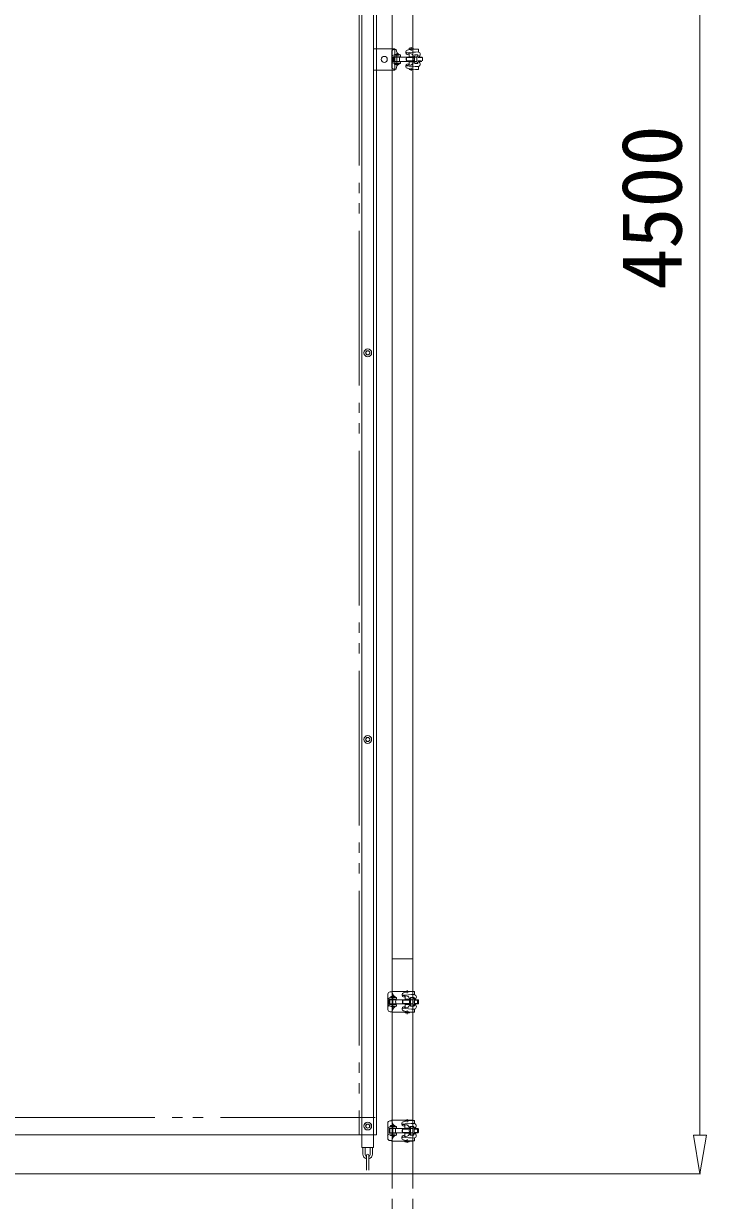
# Model space of a CAD drawing. Units: millimetres, scale not verified. Extents: x -9305 to 9305, y -6415 to 6415.
# Drawn here: x -1012 to 577, y -3585 to -846 of the extents above; entities that cross this region are included whole.
import ezdxf
from ezdxf.enums import TextEntityAlignment as Align

# ---------------------------------------------------------------- set-up
doc = ezdxf.new("R2010")
doc.units = ezdxf.units.MM
doc.header["$LTSCALE"] = 40
doc.linetypes.add('DASHED1', pattern=[1.8, 1.2, -0.6])
doc.linetypes.add('DOUBLE_CHAIN2', pattern=[12.8, 9, -1, 0.6, -0.6, 0.6, -1])
for name, color, linetype, lineweight in [('0-0_0', 7, 'Continuous', 9), ('0-3_CLGS-72', 7, 'Continuous', 9), ('0-9_寸法', 134, 'Continuous', 9)]:
    doc.layers.add(name, color=color, linetype=linetype, lineweight=lineweight)
doc.styles.add('ＭＳ ゴシック', font='')
doc.styles.get('ＭＳ ゴシック').set_extended_font_data('MS Gothic')

msp = doc.modelspace()

# ---------------------------------------------------------------- linework, layer by layer
at = {"layer": '0-0_0'}
for p, q in [((561.85, 885.53), (561.85, -3432.9)), ((-104.02, -3522.9), (562.85, -3522.9))]:
    msp.add_line(p, q, dxfattribs=at)
at = {"layer": '0-0_0', "color": 134}
for p, q in [((546.85, -3432.9), (561.85, -3522.9)), ((546.85, -3432.9), (576.85, -3432.9)), ((561.85, -3522.9), (576.85, -3432.9))]:
    msp.add_line(p, q, dxfattribs=at)
at = {"layer": '0-3_CLGS-72'}
for p, q in [((-154.62, -3522.9), (-154.62, 900.23)), ((-106.02, 899.34), (-106.02, -3522.9)), ((-224.92, 761.79), (-224.92, -3462.17)), ((-197.72, 761.79), (-197.72, -3462.17)), ((-191, 207.83), (-191, -3432.17)), ((-110.1, -900.31), (-110.1, -908.81)), ((-147.72, -904.17), (-197.72, -904.17)), ((-155.1, -946.81), (-155.1, -910.81)), ((-151.9, -923.8), (-151.9, -933.81)), ((-151.11, -919.61), (-135.1, -918.81)), ((-150.95, -922.8), (-134.94, -922)), ((-150.4, -923.8), (-150.4, -933.81)), ((-104.57, -923.8), (-150.4, -923.8)), ((-150.1, -905.81), (-145.1, -905.81)), ((-147.72, -904.17), (-147.72, -954.17)), ((-146.6, -918.98), (-146.6, -919.38)), ((-146.6, -922.58), (-146.6, -923.81)), ((-143.6, -914.98), (-143.6, -944.13)), ((-140.6, -918.98), (-140.6, -919.08)), ((-140.6, -922.28), (-140.6, -923.81)), ((-135.1, -918.81), (-134.94, -922)), ((-122.3, -911.81), (-122.3, -913.5)), ((-120.33, -923.8), (-121.12, -924.81)), ((-121.12, -924.81), (-104.74, -924.81)), ((-116.76, -914.78), (-120.64, -914.1)), ((-115.1, -918.12), (-118.99, -917.44)), ((-110.22, -915.93), (-116.76, -914.78)), ((-115.1, -916.75), (-115.1, -922.81)), ((-115.1, -922.81), (-105.25, -922.81)), ((-105.25, -922.81), (-105.26, -921.81)), ((-105.1, -904.06), (-105.1, -905.3)), ((-103.53, -923.84), (-97.4, -923.82)), ((-102.02, -918.82), (-94.68, -918.82)), ((-94.67, -918.8), (-93.46, -920.53)), ((-94.19, -924.81), (-85.99, -924.81)), ((-93.4, -923.81), (-85.03, -923.81)), ((-93.3, -905.06), (-93.3, -911.66)), ((-85.03, -923.81), (-84.06, -925.15)), ((-84.06, -932.46), (-84.06, -925.15)), ((-147.72, -954.17), (-197.72, -954.17)), ((-135.1, -938.81), (-151.11, -938)), ((-134.94, -935.61), (-150.95, -934.81)), ((-104.64, -933.81), (-150.4, -933.81)), ((-145.1, -951.81), (-150.1, -951.81)), ((-146.6, -933.81), (-146.6, -935.03)), ((-146.6, -938.63), (-146.6, -938.23)), ((-140.6, -933.81), (-140.6, -935.33)), ((-134.94, -935.61), (-135.1, -938.81)), ((-122.3, -945.81), (-122.3, -944.12)), ((-121.17, -932.81), (-104.79, -932.81)), ((-120.33, -933.8), (-121.12, -932.8)), ((-116.76, -942.83), (-120.64, -943.52)), ((-115.1, -939.5), (-118.99, -940.18)), ((-110.22, -941.68), (-116.76, -942.83)), ((-115.1, -940.86), (-115.1, -934.81)), ((-115.1, -934.81), (-105.25, -934.81)), ((-110.1, -948.69), (-110.1, -955.81)), ((-105.25, -934.81), (-105.26, -935.8)), ((-103.48, -933.81), (-97.4, -933.82)), ((-94.67, -938.8), (-102.02, -938.82)), ((-94.67, -938.8), (-93.46, -937.09)), ((-94.19, -932.81), (-85.99, -932.81)), ((-93.4, -933.81), (-85.03, -933.81)), ((-93.3, -952.56), (-93.3, -945.96)), ((-164.13, -3104.9), (-164.13, -3140.9)), ((-163.76, -3115.52), (-163.76, -3133.52)), ((-160.93, -3127.9), (-160.93, -3117.9)), ((-144.13, -3112.9), (-160.14, -3113.7)), ((-143.97, -3116.1), (-159.98, -3116.9)), ((-159.43, -3127.9), (-159.43, -3117.9)), ((-113.66, -3117.9), (-159.43, -3117.9)), ((-154.13, -3099.9), (-159.13, -3099.9)), ((-155.63, -3113.08), (-155.63, -3113.48)), ((-155.63, -3117.9), (-155.63, -3116.68)), ((-152.63, -3136.72), (-152.63, -3107.58)), ((-149.63, -3117.9), (-149.63, -3116.38)), ((-143.97, -3116.1), (-144.13, -3112.9)), ((-131.32, -3105.9), (-131.32, -3107.59)), ((-130.19, -3118.9), (-113.82, -3118.9)), ((-129.35, -3117.9), (-130.15, -3118.9)), ((-125.78, -3108.88), (-129.67, -3108.19)), ((-124.13, -3112.21), (-128.02, -3111.53)), ((-119.24, -3110.03), (-125.78, -3108.88)), ((-124.13, -3110.84), (-124.13, -3116.9)), ((-124.13, -3116.9), (-114.28, -3116.9)), ((-119.13, -3103.02), (-119.13, -3095.9)), ((-114.28, -3116.9), (-114.28, -3115.91)), ((-111.04, -3112.89), (-113.26, -3116.11)), ((-112.5, -3117.9), (-106.43, -3117.88)), ((-103.7, -3112.91), (-111.04, -3112.89)), ((-103.7, -3112.91), (-102.49, -3114.62)), ((-103.21, -3118.9), (-93.09, -3118.9)), ((-102.49, -3114.62), (-102.49, -3131.18)), ((-102.43, -3117.9), (-94.06, -3117.9)), ((-102.33, -3099.15), (-102.33, -3105.75)), ((-95.02, -3118.9), (-95.02, -3126.9)), ((-94.06, -3117.9), (-93.09, -3119.25)), ((-94.06, -3117.9), (-94.06, -3127.9)), ((-93.09, -3119.25), (-93.09, -3126.55)), ((-160.14, -3132.1), (-144.13, -3132.9)), ((-159.98, -3128.9), (-143.97, -3129.7)), ((-113.6, -3127.9), (-159.43, -3127.9)), ((-159.13, -3145.9), (-154.13, -3145.9)), ((-155.63, -3129.12), (-155.63, -3127.9)), ((-155.63, -3132.72), (-155.63, -3132.32)), ((-149.63, -3129.42), (-149.63, -3127.9)), ((-144.13, -3132.9), (-143.97, -3129.7)), ((-131.32, -3139.9), (-131.32, -3138.21)), ((-129.35, -3127.9), (-130.15, -3126.9)), ((-130.15, -3126.9), (-113.76, -3126.9)), ((-119.24, -3135.77), (-129.67, -3137.61)), ((-124.13, -3133.59), (-128.02, -3134.27)), ((-124.13, -3134.96), (-124.13, -3128.9)), ((-124.13, -3128.9), (-114.28, -3128.9)), ((-119.13, -3151.4), (-119.13, -3142.9)), ((-114.28, -3128.9), (-114.28, -3129.89)), ((-114.13, -3147.65), (-114.13, -3146.41)), ((-113.26, -3129.38), (-111.04, -3132.89)), ((-112.55, -3127.87), (-106.43, -3127.88)), ((-111.04, -3132.89), (-103.7, -3132.89)), ((-103.7, -3132.9), (-102.48, -3131.17)), ((-103.21, -3126.9), (-93.34, -3126.9)), ((-102.43, -3127.9), (-94.06, -3127.9)), ((-102.33, -3146.65), (-102.33, -3140.04)), ((-94.06, -3127.9), (-93.09, -3126.55)), ((-119.43, -3403.02), (-119.43, -3395.9)), ((-164.43, -3404.9), (-164.43, -3440.9)), ((-164.06, -3415.52), (-164.06, -3433.52)), ((-161.23, -3427.9), (-161.23, -3417.9)), ((-144.43, -3412.9), (-160.44, -3413.7)), ((-144.27, -3416.1), (-160.28, -3416.9)), ((-159.73, -3427.9), (-159.73, -3417.9)), ((-113.97, -3417.9), (-159.73, -3417.9)), ((-154.43, -3399.9), (-159.43, -3399.9)), ((-155.93, -3413.08), (-155.93, -3413.48)), ((-155.93, -3417.9), (-155.93, -3416.68)), ((-152.93, -3436.72), (-152.93, -3407.58)), ((-149.93, -3417.9), (-149.93, -3416.38)), ((-144.27, -3416.1), (-144.43, -3412.9)), ((-131.62, -3405.9), (-131.62, -3407.59)), ((-130.5, -3418.9), (-114.12, -3418.9)), ((-129.66, -3417.9), (-130.45, -3418.9)), ((-126.08, -3408.88), (-129.97, -3408.19)), ((-124.43, -3412.21), (-128.32, -3411.53)), ((-119.54, -3410.03), (-126.08, -3408.88)), ((-124.43, -3410.84), (-124.43, -3416.9)), ((-124.43, -3416.9), (-114.58, -3416.9)), ((-114.58, -3416.9), (-114.58, -3415.91)), ((-111.34, -3412.89), (-113.57, -3416.11)), ((-112.8, -3417.9), (-106.73, -3417.88)), ((-104, -3412.91), (-111.34, -3412.89)), ((-104, -3412.91), (-102.8, -3414.62)), ((-103.52, -3418.9), (-93.39, -3418.9)), ((-102.8, -3414.62), (-102.8, -3431.18)), ((-102.73, -3417.9), (-94.36, -3417.9)), ((-102.63, -3399.15), (-102.63, -3405.75)), ((-95.32, -3418.9), (-95.32, -3426.9)), ((-94.36, -3417.9), (-93.39, -3419.25)), ((-94.36, -3417.9), (-94.36, -3427.9)), ((-93.39, -3419.25), (-93.39, -3426.55)), ((-3701.1, -3432.17), (-191, -3432.17)), ((-160.44, -3432.1), (-144.43, -3432.9)), ((-160.28, -3428.9), (-144.27, -3429.7)), ((-113.9, -3427.9), (-159.73, -3427.9)), ((-159.43, -3445.9), (-154.43, -3445.9)), ((-155.93, -3429.12), (-155.93, -3427.9)), ((-155.93, -3432.72), (-155.93, -3432.32)), ((-149.93, -3429.42), (-149.93, -3427.9)), ((-144.43, -3432.9), (-144.27, -3429.7)), ((-131.62, -3439.9), (-131.62, -3438.21)), ((-129.66, -3427.9), (-130.45, -3426.9)), ((-130.45, -3426.9), (-114.07, -3426.9)), ((-119.54, -3435.77), (-129.97, -3437.61)), ((-124.43, -3433.59), (-128.32, -3434.27)), ((-124.43, -3434.96), (-124.43, -3428.9)), ((-124.43, -3428.9), (-114.58, -3428.9)), ((-119.43, -3451.4), (-119.43, -3442.9)), ((-114.58, -3428.9), (-114.58, -3429.89)), ((-114.43, -3447.65), (-114.43, -3446.41)), ((-113.57, -3429.38), (-111.34, -3432.89)), ((-112.86, -3427.87), (-106.73, -3427.88)), ((-111.34, -3432.89), (-104, -3432.89)), ((-104, -3432.9), (-102.79, -3431.17)), ((-103.52, -3426.9), (-93.64, -3426.9)), ((-102.73, -3427.9), (-94.36, -3427.9)), ((-102.63, -3446.65), (-102.63, -3440.04)), ((-94.36, -3427.9), (-93.39, -3426.55)), ((-224.92, -3462.17), (-197.72, -3462.17)), ((-222.42, -3462.17), (-222.42, -3477.17)), ((-217.42, -3462.17), (-217.42, -3477.17)), ((-205.22, -3462.17), (-205.22, -3477.17)), ((-200.22, -3462.17), (-200.22, -3477.17)), ((-213.82, -3479.67), (-213.82, -3514.67)), ((-208.82, -3479.67), (-208.82, -3514.67)), ((114.12, -3522.9), (-7557.68, -3522.9))]:
    msp.add_line(p, q, dxfattribs=at)
at = {"layer": '0-3_CLGS-72', "linetype": 'DOUBLE_CHAIN2'}
for p, q in [((-231, 207.83), (-231, -3432.17)), ((-155.26, -3098.6), (-107.26, -3098.6)), ((-155.26, -3147.2), (-107.26, -3147.2)), ((-1066, -3392.17), (-191, -3392.17)), ((-155.56, -3398.6), (-107.56, -3398.6)), ((-155.56, -3447.2), (-107.56, -3447.2))]:
    msp.add_line(p, q, dxfattribs=at)
at = {"layer": '0-3_CLGS-72', "linetype": 'DASHED1'}
for p, q in [((-154.62, -3509.38), (-154.62, -4522.9)), ((-106.02, -3509.38), (-106.02, -4522.9))]:
    msp.add_line(p, q, dxfattribs=at)
at = {"layer": '0-3_CLGS-72'}
for points in [[(-109.33, -905.81), (-114.35, -905.81), (-115.1, -905.06), (-115.1, -904.06), (-114.35, -903.31), (-105.85, -903.31), (-105.1, -904.06)], [(-109.33, -951.81), (-115.1, -951.81), (-114.1, -952.81), (-106.1, -952.81), (-105.24, -952.3)], [(-118.36, -3099.9), (-124.13, -3099.9), (-123.13, -3098.9), (-115.13, -3098.9), (-114.26, -3099.4)], [(-118.36, -3145.9), (-123.38, -3145.9), (-124.13, -3146.65), (-124.13, -3147.65), (-123.38, -3148.4), (-114.88, -3148.4), (-114.13, -3147.65)], [(-118.66, -3399.9), (-124.43, -3399.9), (-123.43, -3398.9), (-115.43, -3398.9), (-114.56, -3399.4)], [(-118.66, -3445.9), (-123.68, -3445.9), (-124.43, -3446.65), (-124.43, -3447.65), (-123.68, -3448.4), (-115.18, -3448.4), (-114.43, -3447.65)]]:
    msp.add_lwpolyline(points, dxfattribs=at)
for points in [[(-138.6, -918.73), (-138.6, -918.98), (-148.6, -918.98), (-148.6, -918.73), (-147.85, -917.98), (-139.35, -917.98)], [(-138.6, -940.38), (-138.6, -939.38), (-139.35, -938.63), (-147.85, -938.63), (-148.6, -939.38), (-148.6, -940.38), (-147.85, -941.13), (-139.35, -941.13)], [(-147.63, -3111.32), (-147.63, -3112.32), (-148.38, -3113.08), (-156.88, -3113.08), (-157.63, -3112.32), (-157.63, -3111.32), (-156.88, -3110.58), (-148.38, -3110.58)], [(-147.63, -3132.98), (-147.63, -3132.72), (-157.63, -3132.72), (-157.63, -3132.98), (-156.88, -3133.72), (-148.38, -3133.72)], [(-147.93, -3411.32), (-147.93, -3412.32), (-148.68, -3413.08), (-157.18, -3413.08), (-157.93, -3412.32), (-157.93, -3411.32), (-157.18, -3410.58), (-148.68, -3410.58)], [(-147.93, -3432.98), (-147.93, -3432.72), (-157.93, -3432.72), (-157.93, -3432.98), (-157.18, -3433.72), (-148.68, -3433.72)]]:
    msp.add_lwpolyline(points, close=True, dxfattribs=at)
for centre, radius in [((-172.72, -929.17), 7), ((-211, -1612.17), 9), ((-211.32, -1612.17), 4.75), ((-210.9, -1612.17), 4.75), ((-211, -1612.17), 4.5), ((-211, -2512.17), 9), ((-211.32, -2512.17), 4.75), ((-210.9, -2512.17), 4.75), ((-211, -2512.17), 4.5), ((-211.1, -3412.17), 9), ((-211, -3412.17), 9), ((-211.42, -3412.17), 4.75), ((-211.32, -3412.17), 4.75), ((-211, -3412.17), 4.75), ((-210.9, -3412.17), 4.75), ((-211.1, -3412.17), 4.5), ((-211, -3412.17), 4.5)]:
    msp.add_circle(centre, radius, dxfattribs=at)
for centre, radius, start, end in [((-155.34, -918.23), 1, 0, 90), ((-150.1, -910.81), 5, 90, 180), ((-150.9, -923.8), 4.2, 92.862, 180), ((-150.9, -923.8), 1, 92.862, 180), ((-132.56, -906.51), 12.56, 176.794, 258.343), ((-127.15, -928.81), 10.25, 150.771, 209.229), ((-118.3, -911.81), 4, 99.411, 180), ((-120.3, -912.13), 2, 180, 260.017), ((-118.3, -913.5), 4, 180, 260.017), ((-93.19, -928.96), 28.24, 171.532, 187.817), ((-86.45, -1159.55), 247.98, 91.584, 98.014), ((-92.56, -928.96), 28.24, 169.465, 189.88), ((-97.57, -985.54), 80.6, 86.966, 105.577), ((-117.1, -916.75), 2, 0, 80.017), ((-111.26, -921.84), 6, 0.278, 80.017), ((-76.79, -928.96), 28.24, 166.412, 193.575), ((-112.52, -928.87), 10.3, 331.363, 29.239), ((-106.35, -919.05), 5.56, 300.537, 2.434), ((-102.96, -917.55), 8.38, 311.538, 351.434), ((-111.64, -928.82), 15.09, 340.649, 19.351), ((-92.8, -911.66), 0.5, 180, 253.628), ((-94.51, -917.49), 5.57, 0.612, 73.628), ((-95.87, -917.02), 6.94, 298.813, 356.622), ((-155.34, -936.23), 1, 270, 0), ((-150.9, -933.81), 4.2, 180, 267.138), ((-150.1, -946.81), 5, 180, 270), ((-150.9, -933.81), 1, 180, 267.138), ((-132.56, -951.1), 12.56, 101.657, 183.206), ((-118.3, -944.12), 4, 99.983, 180), ((-120.3, -945.48), 2, 99.983, 180), ((-118.3, -945.81), 4, 180, 260.589), ((-49.39, -0.25), 946.72, 265.612, 267.341), ((-97.57, -872.07), 80.6, 254.423, 273.034), ((-117.1, -940.86), 2, 279.983, 0), ((-111.26, -935.77), 6, 279.983, 359.722), ((-107.9, -939.39), 7.12, 4.652, 51.611), ((-105.2, -941.21), 10.8, 12.889, 43.374), ((-92.8, -945.96), 0.5, 106.372, 180), ((-94.51, -940.12), 5.57, 286.372, 359.388), ((-95.87, -940.59), 6.94, 3.378, 61.187), ((-164.76, -3115.52), 1, 0, 90), ((-159.13, -3104.9), 5, 90, 180), ((-159.93, -3117.9), 4.2, 92.862, 180), ((-159.93, -3117.9), 1, 92.862, 180), ((-141.59, -3100.6), 12.56, 176.794, 258.343), ((-136.18, -3122.9), 10.25, 150.771, 209.229), ((-127.32, -3105.9), 4, 99.411, 180), ((-129.32, -3106.22), 2, 180, 260.017), ((-127.32, -3107.59), 4, 180, 260.017), ((-58.42, -4051.45), 946.72, 92.659, 94.388), ((-102.21, -3122.74), 28.24, 172.183, 188.468), ((-101.59, -3122.74), 28.24, 170.12, 190.535), ((-106.59, -3179.64), 80.6, 86.966, 105.577), ((-126.13, -3110.84), 2, 0, 80.017), ((-120.28, -3115.94), 6, 0.278, 80.017), ((-85.81, -3122.74), 28.24, 166.425, 193.588), ((-121.54, -3122.84), 10.3, 330.761, 28.637), ((-116.93, -3112.31), 7.12, 308.389, 355.348), ((-120.66, -3122.88), 15.09, 340.649, 19.351), ((-114.22, -3110.5), 10.8, 316.626, 347.111), ((-101.83, -3105.75), 0.5, 180, 253.628), ((-103.54, -3111.58), 5.57, 0.612, 73.628), ((-104.89, -3111.12), 6.94, 298.813, 356.622), ((-164.76, -3133.52), 1, 270, 0), ((-159.93, -3127.9), 4.2, 180, 267.138), ((-159.13, -3140.9), 5, 180, 270), ((-159.93, -3127.9), 1, 180, 267.138), ((-141.59, -3145.2), 12.56, 101.657, 183.206), ((-127.32, -3138.21), 4, 99.983, 180), ((-129.32, -3139.58), 2, 99.983, 180), ((-127.32, -3139.9), 4, 180, 260.589), ((-95.48, -2892.16), 247.98, 261.986, 268.416), ((-106.59, -3066.16), 80.6, 254.423, 273.034), ((-126.13, -3134.96), 2, 279.983, 0), ((-120.28, -3129.86), 6, 279.983, 359.722), ((-115.38, -3132.66), 5.56, 357.566, 59.463), ((-111.98, -3134.15), 8.38, 8.566, 48.462), ((-101.83, -3140.04), 0.5, 106.372, 180), ((-103.54, -3134.22), 5.57, 286.372, 359.388), ((-104.89, -3134.68), 6.94, 3.378, 61.187), ((-165.06, -3415.52), 1, 0, 90), ((-159.43, -3404.9), 5, 90, 180), ((-160.23, -3417.9), 4.2, 92.862, 180), ((-160.23, -3417.9), 1, 92.862, 180), ((-141.9, -3400.6), 12.56, 176.794, 258.343), ((-136.48, -3422.9), 10.25, 150.771, 209.229), ((-127.62, -3405.9), 4, 99.411, 180), ((-129.62, -3406.22), 2, 180, 260.017), ((-127.62, -3407.59), 4, 180, 260.017), ((-58.72, -4351.45), 946.72, 92.659, 94.388), ((-102.52, -3422.74), 28.24, 172.183, 188.468), ((-101.89, -3422.74), 28.24, 170.12, 190.535), ((-106.9, -3479.64), 80.6, 86.966, 105.577), ((-126.43, -3410.84), 2, 0, 80.017), ((-120.58, -3415.94), 6, 0.278, 80.017), ((-86.12, -3422.74), 28.24, 166.425, 193.588), ((-121.84, -3422.84), 10.3, 330.761, 28.637), ((-117.23, -3412.31), 7.12, 308.389, 355.348), ((-120.97, -3422.88), 15.09, 340.649, 19.351), ((-114.53, -3410.5), 10.8, 316.626, 347.111), ((-102.13, -3405.75), 0.5, 180, 253.628), ((-103.84, -3411.58), 5.57, 0.612, 73.628), ((-105.2, -3411.12), 6.94, 298.813, 356.622), ((-165.06, -3433.52), 1, 270, 0), ((-160.23, -3427.9), 4.2, 180, 267.138), ((-159.43, -3440.9), 5, 180, 270), ((-160.23, -3427.9), 1, 180, 267.138), ((-141.9, -3445.2), 12.56, 101.657, 183.206), ((-127.62, -3438.21), 4, 99.983, 180), ((-129.62, -3439.58), 2, 99.983, 180), ((-127.62, -3439.9), 4, 180, 260.589), ((-95.78, -3192.16), 247.98, 261.986, 268.416), ((-106.9, -3366.16), 80.6, 254.423, 273.034), ((-126.43, -3434.96), 2, 279.983, 0), ((-120.58, -3429.86), 6, 279.983, 359.722), ((-115.68, -3432.66), 5.56, 357.566, 59.463), ((-112.29, -3434.15), 8.38, 8.566, 48.462), ((-102.13, -3440.04), 0.5, 106.372, 180), ((-103.84, -3434.22), 5.57, 286.372, 359.388), ((-105.2, -3434.68), 6.94, 3.378, 61.187), ((-211.32, -3477.17), 11.1, 180, 256.984), ((-211.32, -3477.17), 6.1, 180, 245.805), ((-211.32, -3479.67), 2.5, 0, 180), ((-211.32, -3477.17), 6.1, 294.195, 0), ((-211.32, -3477.17), 11.1, 283.016, 0)]:
    msp.add_arc(centre, radius, start, end, dxfattribs=at)
at = {"layer": '0-9_寸法', "color": 7}
msp.add_line((-106.02, -3022.9), (-154.62, -3022.9), dxfattribs=at)

# ---------------------------------------------------------------- texts
at = {"layer": '0-0_0', "style": 'ＭＳ ゴシック'}
msp.add_text('4500', height=140.8, rotation=90, dxfattribs=at).set_placement((561.45, -1465.69), align=Align.BOTTOM_LEFT)

doc.saveas('drawing.dxf')
